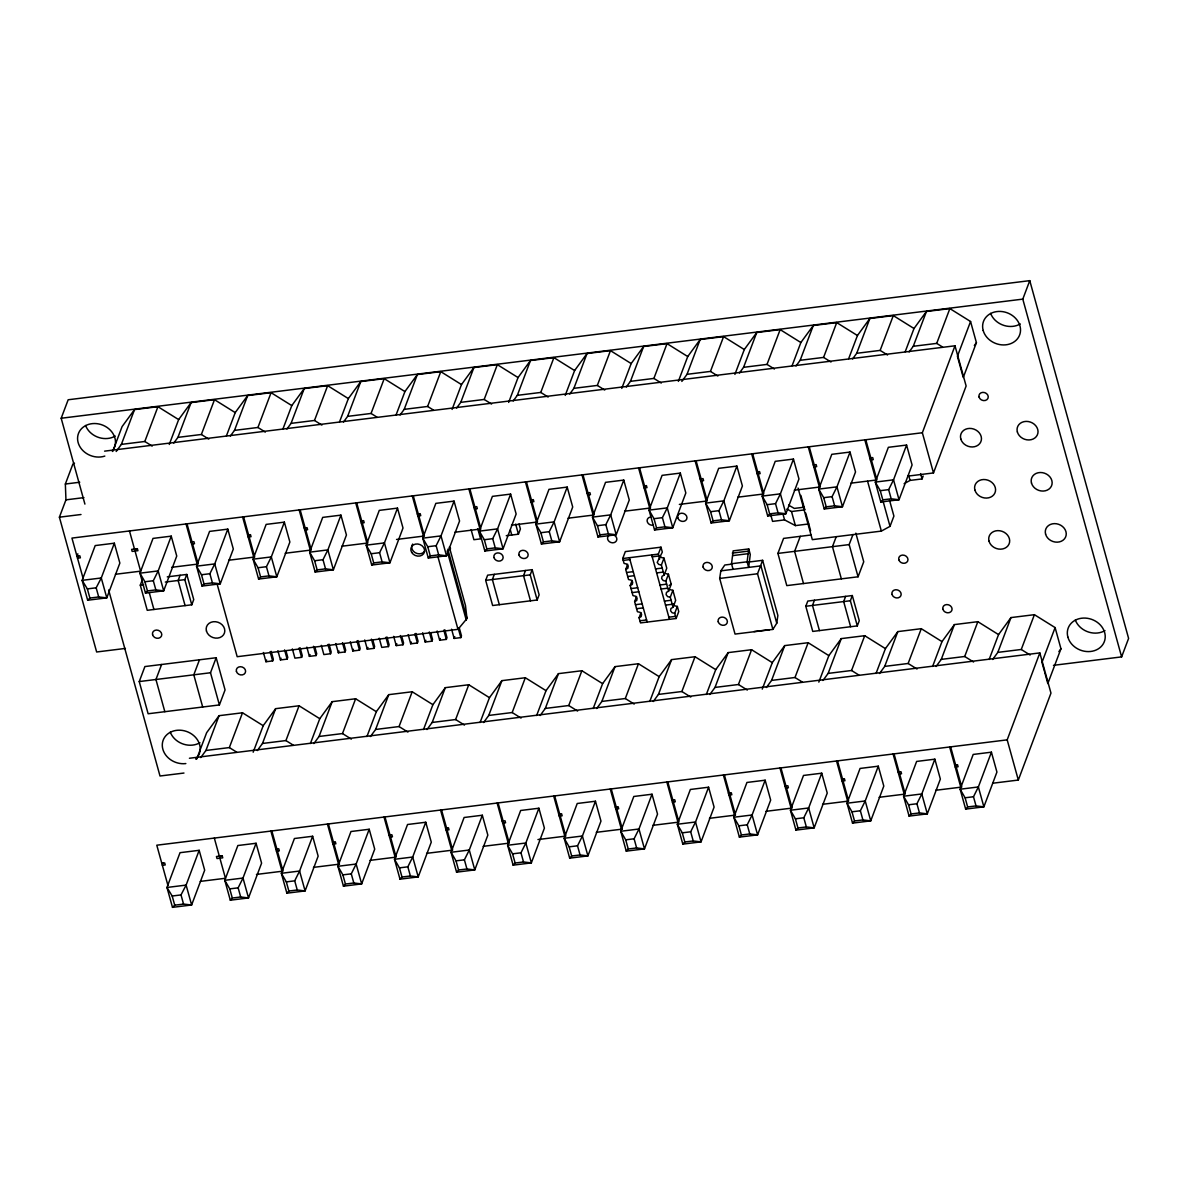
<?xml version="1.0" encoding="UTF-8"?>
<svg xmlns="http://www.w3.org/2000/svg" width="1188" height="1188" viewBox="0 0 1188 1188"><rect width="100%" height="100%" fill="white"/><g stroke="black" fill="none" stroke-linecap="round" stroke-linejoin="round"><path stroke-width="1.5" d="M731.986 564.107L724.784 565.013L720.834 570.849L719.676 578.452L735.045 634.08L772.898 629.402L776.759 623.225L777.873 615.473L762.637 560.32L748.217 562.102M733.07 569.334L731.526 563.736L733.144 550.861L748.737 548.93L750.281 554.529L748.663 567.404L747.118 561.805L748.737 548.93M762.637 560.32L757.528 573.774L772.898 629.402M77.859 553.801L76.953 556.177L79.834 555.821L80.398 557.825L77.517 558.182L78.408 555.806M114.345 543.198L101.277 577.977L96.169 587.808L98.708 596.97L106.786 597.861L119.854 563.082L114.345 543.198L95.203 545.574L82.135 580.353L87.66 600.237L106.786 597.861L101.277 577.977L82.135 580.353L87.363 588.892L89.887 598.054L87.66 600.237M135.046 551.054L135.937 548.678M171.235 536.144L158.182 570.923L153.311 580.724L155.851 589.887L163.692 590.822L176.745 556.043L171.235 536.144L153.014 538.402L139.961 573.18L145.471 593.079L163.692 590.822L158.182 570.923L139.961 573.18L144.921 581.764L147.46 590.926L145.471 593.079M227.799 529.135L214.746 563.914L209.875 573.715L212.414 582.877L220.255 583.813L233.308 549.034L227.799 529.135L209.578 531.392L196.525 566.171L202.034 586.07L220.255 583.813L214.746 563.914L196.525 566.171L201.485 574.754L204.024 583.917L202.034 586.07M284.363 522.141L271.31 556.92L266.439 566.706L268.978 575.868L276.819 576.804L289.872 542.025L284.363 522.141L266.142 524.398L253.089 559.177L258.598 579.061L276.819 576.804L271.31 556.92L253.089 559.177L258.048 567.745L260.588 576.908L258.598 579.061M163.246 862.919L162.355 865.31L165.221 864.953L164.672 862.934L161.791 863.29M305.628 527.665L304.737 530.041L307.618 529.685L307.053 527.665L304.187 528.021M199.168 850.311L186.115 885.09L181.007 894.92L183.546 904.083L191.624 904.989L204.678 870.21L199.168 850.311L180.027 852.687L166.973 887.466L172.483 907.35L191.624 904.989L186.115 885.09L166.973 887.466L172.186 896.019L174.725 905.182L172.483 907.35M340.926 515.132L327.873 549.91L323.002 559.711L325.542 568.859L333.383 569.794L346.436 535.016L340.926 515.132L322.705 517.389L309.652 552.168L315.162 572.052L333.383 569.794L327.873 549.91L309.652 552.168L314.612 560.751L317.151 569.898L315.162 572.052M219.884 858.182L220.775 855.791M256.073 843.272L243.005 878.051L238.149 887.837L240.689 896.999L248.515 897.935L261.583 863.156L256.073 843.272L237.852 845.529L224.784 880.308L230.309 900.192L248.515 897.935L243.005 878.051L224.784 880.308L229.759 888.876L232.299 898.039L230.309 900.192M397.49 508.122L384.437 542.901L379.581 552.702L382.105 561.865L389.946 562.785L402.999 528.007L397.49 508.122L379.269 510.38L366.216 545.158L371.725 565.043L389.946 562.785L384.437 542.901L366.216 545.158L371.176 553.742L373.715 562.904L371.725 565.043M277.339 848.796L276.448 851.172L279.314 850.816L278.764 848.796L275.883 849.153M418.77 513.647L417.864 516.023L420.745 515.666L420.196 513.662L417.315 514.018M312.637 836.263L299.584 871.042L294.713 880.843L297.252 889.99L305.093 890.926L318.146 856.147L312.637 836.263L294.416 838.52L281.363 873.299L286.872 893.183L305.093 890.926L299.584 871.042L281.363 873.299L286.323 881.882L288.862 891.03L286.872 893.183M454.054 501.113L441 535.892L436.144 545.693L438.669 554.855L446.51 555.776L459.563 520.997L454.054 501.113L435.833 503.37L422.779 538.149L428.289 558.033L446.51 555.776L441 535.892L422.779 538.149L427.754 546.732L430.279 555.895L428.289 558.033M475.334 506.637L474.428 509.013L477.309 508.657L476.759 506.652L473.878 507.009M369.201 829.254L356.148 864.032L351.277 873.833L353.816 882.996L361.657 883.917L374.71 849.138L369.201 829.254L350.98 831.511L337.927 866.29L343.436 886.174L361.657 883.917L356.148 864.032L337.927 866.29L342.887 874.873L345.426 884.035L343.436 886.174M510.617 494.104L497.564 528.883L492.708 538.684L495.248 547.846L503.073 548.782L516.141 514.003L510.617 494.104L492.411 496.361L479.343 531.14L484.853 551.039L503.073 548.782L497.564 528.883L479.343 531.14L484.318 539.723L486.857 548.886L484.853 551.039M390.466 834.778L389.575 837.154L392.456 836.798L391.892 834.793L389.011 835.149M425.764 822.245L412.711 857.023L407.84 866.824L410.38 875.987L418.221 876.907L431.274 842.129L425.764 822.245L407.543 824.502L394.49 859.28L400 879.165L418.221 876.907L412.711 857.023L394.49 859.28L399.45 867.864L401.99 877.026L400 879.165M567.196 487.095L554.128 521.874L549.272 531.675L551.811 540.837L559.637 541.773L572.705 506.994L567.196 487.095L548.975 489.352L535.907 524.131L541.416 544.03L559.637 541.773L554.128 521.874L535.907 524.131L540.882 532.714L543.421 541.876L541.416 544.03M447.03 827.769L446.139 830.145L449.019 829.788L448.455 827.784L445.589 828.14M588.461 492.619L587.57 494.995L590.436 494.639L589.887 492.634L587.006 492.99M482.328 815.235L469.275 850.014L464.404 859.815L466.943 868.977L474.784 869.913L487.837 835.134L482.328 815.235L464.107 817.493L451.054 852.271L456.563 872.17L474.784 869.913L469.275 850.014L451.054 852.271L456.014 860.855L458.553 870.017L456.563 872.17M623.759 480.086L610.691 514.864L605.835 524.665L608.375 533.828L616.201 534.763L629.269 499.985L623.759 480.086L605.538 482.343L592.47 517.122L597.995 537.021L616.201 534.763L610.691 514.864L592.47 517.122L597.445 525.705L599.985 534.867L597.995 537.021M538.892 808.226L525.839 843.005L520.968 852.806L523.507 861.968L531.348 862.904L544.401 828.125L538.892 808.226L520.671 810.483L507.618 845.262L513.127 865.161L531.348 862.904L525.839 843.005L507.618 845.262L512.577 853.845L515.117 863.008L513.127 865.161M680.323 473.091L667.27 507.87L662.399 517.656L664.938 526.819L672.779 527.754L685.832 492.975L680.323 473.091L662.102 475.349L649.049 510.127L654.558 530.011L672.779 527.754L667.27 507.87L649.049 510.127L654.009 518.696L656.548 527.858L654.558 530.011M560.157 813.75L559.266 816.141L562.147 815.785L561.582 813.765L558.716 814.122M701.588 478.616L700.697 480.991L703.578 480.635L703.014 478.616L700.133 478.972M595.455 801.232L582.402 836.01L577.531 845.797L580.071 854.959L587.912 855.895L600.965 821.116L595.455 801.232L577.234 803.489L564.181 838.268L569.691 858.152L587.912 855.895L582.402 836.01L564.181 838.268L569.141 846.836L571.68 855.999L569.691 858.152M736.887 466.082L723.834 500.861L718.963 510.662L721.502 519.809L729.343 520.745L742.396 485.966L736.887 466.082L718.666 468.339L705.613 503.118L711.122 523.002L729.343 520.745L723.834 500.861L705.613 503.118L710.572 511.701L713.112 520.849L711.122 523.002M616.735 806.741L615.83 809.132L618.71 808.776L618.161 806.756L615.28 807.112M758.152 471.606L757.261 473.982L760.142 473.626L759.578 471.621L756.697 471.978M652.019 794.223L638.966 829.001L634.11 838.787L636.634 847.95L644.475 848.885L657.528 814.107L652.019 794.223L633.798 796.48L620.745 831.258L626.254 851.143L644.475 848.885L638.966 829.001L620.745 831.258L625.705 839.827L628.244 848.989L626.254 851.143M793.45 459.073L780.397 493.852L775.526 503.653L778.066 512.815L785.907 513.736L798.96 478.957L793.45 459.073L775.229 461.33L762.176 496.109L767.686 515.993L785.907 513.736L780.397 493.852L762.176 496.109L767.136 504.692L769.675 513.855L767.686 515.993M708.583 787.213L695.529 821.992L690.674 831.793L693.213 840.941L701.039 841.876L714.092 807.098L708.583 787.213L690.362 789.471L677.309 824.249L682.818 844.133L701.039 841.876L695.529 821.992L677.309 824.249L682.283 832.833L684.808 841.98L682.818 844.133M850.014 452.064L836.961 486.842L832.09 496.643L834.629 505.806L842.47 506.727L855.523 471.948L850.014 452.064L831.793 454.321L818.74 489.1L824.249 508.984L842.47 506.727L836.961 486.842L818.74 489.1L823.7 497.683L826.239 506.845L824.249 508.984M729.863 792.738L728.972 795.114L731.838 794.757L731.288 792.752L728.407 793.109M871.279 457.588L870.388 459.964L873.269 459.608L872.705 457.603L869.839 457.959M765.146 780.204L752.093 814.983L747.237 824.784L749.777 833.946L757.602 834.867L770.67 800.088L765.146 780.204L746.94 782.461L733.872 817.24L739.381 837.124L757.602 834.867L752.093 814.983L733.872 817.24L738.847 825.823L741.386 834.986L739.381 837.124M906.578 445.055L893.525 479.833L888.654 489.634L891.193 498.797L899.034 499.732L912.087 464.954L906.578 445.055L888.357 447.312L875.304 482.09L880.813 501.989L899.034 499.732L893.525 479.833L875.304 482.09L880.263 490.674L882.803 499.836L880.813 501.989M907.944 476.106L933.486 472.943L922.348 432.744L954.989 345.797L104.589 451.143M933.486 472.943L966.126 385.996L954.989 345.797M821.725 773.195L808.657 807.974L803.801 817.775L806.34 826.937L814.166 827.858L827.234 793.079L821.725 773.195L803.504 775.452L790.436 810.231L795.945 830.115L814.166 827.858L808.657 807.974L790.436 810.231L795.411 818.814L797.95 827.977L795.945 830.115M842.99 778.719L842.099 781.095L844.965 780.739L844.416 778.734L841.535 779.09M878.288 766.186L865.22 800.964L860.364 810.765L862.904 819.928L870.745 820.863L883.798 786.085L878.288 766.186L860.067 768.443L847.014 803.222L852.524 823.121L870.745 820.863L865.22 800.964L847.014 803.222L851.974 811.805L854.514 820.967L852.524 823.121M899.554 771.71L898.663 774.086L901.544 773.73L900.979 771.725L898.098 772.081M934.852 759.177L921.799 793.955L916.928 803.756L919.467 812.919L927.308 813.854L940.361 779.076L934.852 759.177L916.631 761.434L903.578 796.212L909.087 816.111L927.308 813.854L921.799 793.955L903.578 796.212L908.538 804.796L911.077 813.958L909.087 816.111M991.416 752.182L978.363 786.961L973.492 796.747L976.031 805.91L983.872 806.845L996.925 772.066L991.416 752.182L973.195 754.439L960.142 789.218L965.651 809.102L983.872 806.845L978.363 786.961L960.142 789.218L965.101 797.787L967.641 806.949L965.651 809.102M992.782 783.219L1018.324 780.056L1007.186 739.857L1039.827 652.91L189.427 758.256M1018.324 780.056L1050.964 693.109L1039.827 652.91M84.912 504.113L61.182 418.25L68.176 399.762L1029.773 280.65L1128.6 638.402L1121.62 656.89L1053.459 665.325M125.423 648.425L96.644 651.989L59.4 517.181L65.949 499.851L65.355 484.021L72.854 464.152L74.517 463.186M112.697 451.47L122.082 426.611L134.526 409.593L157.945 406.697L178.645 419.602L169.26 444.461M116.186 451.485L121.369 444.386L134.526 409.593M121.369 444.386L144.802 441.491L157.945 406.697M173.79 443.065L177.933 437.377L191.09 402.584L214.508 399.688L235.224 412.607L226.448 435.803M167.27 576.863L186.783 574.443L193.733 599.598L191.773 604.796L147.238 610.305L140.288 585.164L142.248 579.967M177.933 437.377L201.366 434.481L214.508 399.688M139.234 681.57L144.906 666.557L216.171 657.736L225.067 689.931L219.394 704.944L148.129 713.765L139.234 681.57L210.499 672.75L216.171 657.736M230.353 436.055L234.496 430.383L247.653 395.574L271.072 392.679L291.788 405.598L283.011 428.794M180.101 575.274L178.141 580.472L185.09 605.613M191.773 604.796L184.823 579.64L186.783 574.443M161.613 664.493L155.94 679.506L164.835 711.701M234.496 430.383L257.93 427.472L271.072 392.679M199.465 659.8L193.793 674.814L202.688 707.009M286.917 429.046L291.06 423.374L304.217 388.565L327.65 385.669L348.351 398.589L339.575 421.785M291.06 423.374L314.493 420.463L327.65 385.669M196.614 759.221L206.638 732.699L219.067 715.681L242.501 712.785L263.201 725.69L253.178 752.212M200.742 757.573L205.925 750.474L219.067 715.681M343.481 422.037L347.624 416.364L360.781 381.571L384.214 378.66L404.915 391.58L396.139 414.775M205.925 750.474L229.343 747.579L242.501 712.785M271.131 651.321L273.299 659.177L272.646 660.914L265.964 661.746L266.617 660.008M347.624 416.364L371.057 413.454L384.214 378.66M286.041 651.098L287.778 657.395L287.125 659.117L280.442 659.949L281.096 658.211M257.306 750.564L262.489 743.465L275.631 708.672L299.064 705.776L319.765 718.695L310.38 743.539M292.367 648.93L294.921 658.152L301.603 657.335L302.257 655.598L300.089 647.742M314.998 647.519L316.721 653.801L316.067 655.538L309.385 656.37L310.053 654.633M400.044 415.028L404.202 409.355L417.344 374.562L440.778 371.651L461.479 384.57L452.079 409.429M262.489 743.465L285.922 740.57L299.064 705.776M321.324 645.336L323.864 654.573L330.546 653.742L331.2 652.004L329.031 644.148M404.202 409.355L427.621 406.459L440.778 371.651M343.941 643.926L345.678 650.222L345.025 651.945L338.342 652.776L338.996 651.039M313.87 743.554L319.052 736.471L332.195 701.663L355.628 698.767L376.329 711.686L366.944 736.53M357.989 640.57L360.157 648.425L359.504 650.163L352.821 650.979L353.475 649.257M372.898 640.347L374.636 646.628L373.968 648.366L367.3 649.197L367.953 647.46M456.623 408.019L460.766 402.346L473.908 367.552L497.341 364.642L518.042 377.561L508.657 402.42M319.052 736.471L342.486 733.56L355.628 698.767M379.224 638.164L381.764 647.401L388.446 646.569L389.1 644.832L386.932 636.976M460.766 402.346L484.184 399.45L497.341 364.642M401.841 636.753L403.578 643.05L402.925 644.772L396.243 645.604L396.896 643.866M370.433 736.545L375.616 729.462L388.758 694.653L412.191 691.758L432.892 704.677L423.507 729.536M415.889 633.397L418.057 641.253L417.404 642.99L410.721 643.807L411.375 642.084M513.186 401.009L517.329 395.337L530.472 360.543L553.905 357.647L574.606 370.552L565.221 395.411M430.799 633.174L432.536 639.456L431.883 641.193L425.2 642.025L425.853 640.287M375.616 729.462L399.049 726.551L412.191 691.758M444.832 629.803L447 637.659L446.346 639.396L439.664 640.228L440.317 638.491M517.329 395.337L540.763 392.441L553.905 357.647M459.311 628.006L461.479 635.877L460.825 637.6L454.143 638.431L454.796 636.694M217.137 584.11L237.184 656.697L457.989 629.343L466.973 618.532L465.473 605.479L449.346 547.059M485.684 580.368L487.644 575.17L532.179 569.661L539.129 594.802L537.169 599.999L492.634 605.524L485.684 580.368L530.219 574.858L532.179 569.661M426.997 729.536L432.18 722.453L445.322 687.659L468.755 684.748L489.456 697.668L480.071 722.527M494.327 574.339L492.367 579.536L499.316 604.692M506.251 535.699L518.443 534.199L520.403 529.002L519.008 523.967M569.75 394.015L573.893 388.328L587.035 353.534L610.469 350.638L631.17 363.558L621.784 388.402M432.18 722.453L455.613 719.542L468.755 684.748M525.497 570.478L523.537 575.675L530.487 600.831M573.893 388.328L597.326 385.432L610.469 350.638M483.561 722.542L488.743 715.443L501.9 680.65L525.319 677.739L546.02 690.659L536.634 715.518M626.314 387.006L630.457 381.333L643.599 346.525L667.032 343.629L687.733 356.548L678.348 381.393M488.743 715.443L512.177 712.533L525.319 677.739M630.457 381.333L653.89 378.423L667.032 343.629M540.124 715.532L545.307 708.434L558.464 673.641L581.882 670.73L602.598 683.649L593.198 708.508M681.838 381.407L687.02 374.324L700.163 339.516L723.596 336.62L744.297 349.539L734.912 374.398M639.085 617.76L641.193 616.572L641.594 614.315L640.02 612.31L637.407 611.716L634.63 601.663L636.753 600.475L637.139 598.217L635.58 596.213L632.966 595.619L630.189 585.565L632.313 584.377L632.699 582.12L631.125 580.115L628.526 579.521L625.734 569.468L627.858 568.28L628.244 566.023L626.685 564.018L624.071 563.424L622.72 558.523L625.334 551.588L660.974 547.178L662.325 552.078L657.202 562.444L658.761 564.449L661.374 565.043L664.151 575.111L662.028 576.284L661.642 578.541L663.216 580.546L665.815 581.14L668.592 591.208L666.483 592.381L666.097 594.639L667.656 596.643L670.27 597.237L673.047 607.306L670.923 608.479L670.537 610.736L672.111 612.741L674.71 613.335L676.135 618.503L640.51 622.913L639.085 617.76L641.045 612.562M545.307 708.434L568.74 705.538L581.882 670.73M625.734 569.468L627.71 564.27M687.02 374.324L710.454 371.413L723.596 336.62M630.189 585.565L632.15 580.368M634.63 601.663L636.605 596.465M596.688 708.523L601.871 701.425L615.028 666.631L638.461 663.736L659.162 676.64L649.762 701.499M659.711 559.013L658.345 554.113L660.974 547.178M661.374 565.043L663.988 558.122L661.389 557.528L659.815 555.509M664.151 575.111L666.765 568.176L663.988 558.122M739.441 372.987L743.584 367.315L756.741 332.521L780.16 329.611L800.861 342.53L792.099 365.726M665.815 581.14L668.443 574.22L665.829 573.626M601.871 701.425L625.304 698.529L638.461 663.736M668.592 591.208L671.22 584.273L668.443 574.22M670.27 597.237L672.883 590.317L670.284 589.723M673.047 607.306L675.66 600.371L672.883 590.317M743.584 367.315L767.017 364.404L780.16 329.611M674.71 613.335L677.338 606.415L674.725 605.821L673.151 603.801M676.135 618.503L678.749 611.568L677.338 606.415M653.266 701.514L658.434 694.416L671.591 659.622L695.025 656.726L715.725 669.646L706.325 694.49M796.005 365.978L800.148 360.306L813.305 325.512L836.723 322.601L857.439 335.521L848.663 358.717M658.434 694.416L681.867 691.52L695.025 656.726M800.148 360.306L823.581 357.41L836.723 322.601M709.83 694.505L715.013 687.421L728.155 652.613L751.588 649.717L772.289 662.637L762.265 689.144M855.835 533.145L863.735 561.776L858.063 576.789L786.798 585.61L777.902 553.415L783.575 538.402L811.092 534.986M852.568 358.969L856.711 353.296L869.868 318.503L893.302 315.592L914.003 328.512L905.226 351.707M715.013 687.421L738.431 684.511L751.588 649.717M800.281 536.337L794.609 551.351L803.504 583.546M856.711 353.296L880.145 350.401L893.302 315.592M766.394 687.496L771.576 680.412L784.719 645.604L808.152 642.708L828.853 655.628L818.829 682.135M805.806 606.266L807.781 601.069L852.316 595.544L859.266 620.7L857.305 625.898L812.755 631.422L805.806 606.266L850.356 600.742L852.316 595.544M836.248 536.649L832.461 546.658L841.356 578.853M814.463 600.237L812.488 605.435L819.438 630.59M909.132 351.96L913.275 346.287L926.432 311.494L949.865 308.598L970.566 321.502L976.417 342.679L963.26 377.472L957.409 356.311L970.566 321.502M771.576 680.412L794.995 677.502L808.152 642.708M858.063 576.789L849.168 544.594L852.954 534.585M913.275 346.287L936.708 343.391L949.865 308.598M845.633 596.376L843.673 601.574L850.623 626.729M822.957 680.486L828.14 673.403L841.282 638.609L864.716 635.699L885.416 648.618L876.031 673.477M798.069 488.06L812.325 539.649L881.362 531.095L890.02 526.358L893.911 516.082L889.515 500.178M904.098 483.724L910.067 480.412L922.066 478.927L923.15 476.046M828.14 673.403L851.558 670.492L864.716 635.699M1121.62 656.89L1022.794 299.124L1029.773 280.65M879.521 673.492L884.704 666.394L897.846 631.6L921.279 628.69L941.98 641.609L932.595 666.468M884.704 666.394L908.137 663.483L921.279 628.69M936.085 666.483L941.267 659.385L954.41 624.591L977.843 621.68L998.544 634.6L989.159 659.459M941.267 659.385L964.701 656.489L977.843 621.68M992.648 659.474L997.831 652.375L1010.973 617.582L1034.406 614.686L1055.107 627.591L1060.958 648.767L1047.816 683.56L1044.891 672.972M997.831 652.375L1021.264 649.48L1034.406 614.686M1055.107 627.591L1041.965 662.399L1044.4 671.22M178.645 419.602L191.09 402.584M235.224 412.607L247.653 395.574M291.788 405.598L304.217 388.565M348.351 398.589L360.781 381.571M404.915 391.58L417.344 374.562M461.479 384.57L473.908 367.552M263.201 725.69L275.631 708.672M518.042 377.561L530.472 360.543M319.765 718.695L332.195 701.663M574.606 370.552L587.035 353.534M376.329 711.686L388.758 694.653M631.17 363.558L643.599 346.525M432.892 704.677L445.322 687.659M687.733 356.548L700.163 339.516M489.456 697.668L501.9 680.65M744.297 349.539L756.741 332.521M546.02 690.659L558.464 673.641M800.861 342.53L813.305 325.512M602.598 683.649L615.028 666.631M857.439 335.521L869.868 318.503M659.162 676.64L671.591 659.622M914.003 328.512L926.432 311.494M715.725 669.646L728.155 652.613M974.338 345.515L976.417 342.679M772.289 662.637L784.719 645.604M828.853 655.628L841.282 638.609M885.416 648.618L897.846 631.6M941.98 641.609L954.41 624.591M998.544 634.6L1010.973 617.582M1058.894 651.603L1060.958 648.767M669.096 585.446L671.22 584.273M61.182 418.25L1022.794 299.124M65.355 484.021L79.745 482.239M65.949 499.851L83.932 497.624M59.4 517.181L80.992 514.508M922.348 432.744L71.948 538.09L83.086 578.289M191.06 542.04L193.926 541.683L194.49 543.688L191.61 544.045M247.624 535.031L250.49 534.674L251.054 536.694L248.173 537.05M360.751 521.027L363.632 520.671L364.181 522.675L361.301 523.032M530.442 500L533.323 499.643L533.872 501.648L531.006 502.004M643.569 485.981L646.45 485.625L647 487.644L644.134 488.001M813.275 464.968L816.141 464.612L816.705 466.617L813.825 466.973M115.444 574.279L140.615 571.161L129.477 530.962M171.636 567.315L198.144 564.033L187.006 523.834M228.631 560.246L254.707 557.024L243.57 516.825M285.194 553.252L311.271 550.014L300.133 509.815M341.758 546.242L367.834 543.005L356.697 502.821M396.54 539.456L424.398 535.996L413.261 495.812M454.9 532.224L480.962 528.987M511.464 525.215L537.525 521.992L526.403 481.793M568.027 518.206L593.139 515.102L582.001 474.903M624.591 511.196L650.668 507.974M679.358 504.41L707.231 500.965L696.094 460.766M737.718 497.193L762.83 494.074L751.692 453.89M794.282 490.184L820.359 486.946L809.221 446.762M850.846 483.174L876.922 479.937L865.785 439.753M87.363 588.892L96.169 587.808M144.921 581.764L153.311 580.724M201.485 574.754L209.875 573.715M258.048 567.745L266.439 566.706M314.612 560.751L323.002 559.711M371.176 553.742L379.581 552.702M427.754 546.732L436.144 545.693M484.318 539.723L492.708 538.684M540.882 532.714L549.272 531.675M597.445 525.705L605.835 524.665M654.009 518.696L662.399 517.656M710.572 511.701L718.963 510.662M767.136 504.692L775.526 503.653M823.7 497.683L832.09 496.643M880.263 490.674L888.654 489.634M140.288 585.164L143.629 584.748M165.31 582.061L184.823 579.64M804.291 507.187L794.312 508.419L788.565 505.108M89.887 598.054L98.708 596.97M147.46 590.926L155.851 589.887M204.024 583.917L212.414 582.877M260.588 576.908L268.978 575.868M317.151 569.898L325.542 568.859M373.715 562.904L382.105 561.865M430.279 555.895L438.669 554.855M486.857 548.886L495.248 547.846M543.421 541.876L551.811 540.837M599.985 534.867L608.375 533.828M656.548 527.858L664.938 526.819M713.112 520.849L721.502 519.809M769.675 513.855L778.066 512.815M826.239 506.845L834.629 505.806M882.803 499.836L891.193 498.797M786.857 509.073L791.49 511.523L804.855 509.86M808.746 523.953L795.381 525.601L784.57 519.899L772.571 521.384L770.626 514.345M622.72 558.523L658.345 554.113M623.24 560.409L629.922 559.578M652.197 556.816L658.865 555.999M732.298 553.118L747.876 551.187M732.966 555.568L748.559 553.638M777.902 553.415L849.168 544.594M626.581 572.482L633.263 571.651M655.524 568.889L662.206 568.072M627.68 576.507L634.362 575.675M656.637 572.913L663.32 572.096M731.526 563.736L747.118 561.805M720.834 570.849L760.914 565.874L776.759 623.225M631.021 588.58L637.704 587.748M659.979 584.986L666.646 584.169M719.676 578.452L757.528 573.774M632.135 592.604L638.817 591.773M661.077 589.01L667.76 588.194M635.461 604.677L642.144 603.846M664.419 601.083L671.101 600.267M636.575 608.702L643.257 607.87M665.532 605.108L672.215 604.291M639.916 620.775L646.599 619.943M668.859 617.181L675.541 616.364M753.964 631.585L769.557 629.655M183.962 773.046L160.009 776.002L108.628 589.976M1007.186 739.857L156.786 845.203L167.924 885.402M332.447 842.158L335.328 841.802L335.892 843.807L333.011 844.163M502.153 821.131L505.019 820.774L505.583 822.779L502.702 823.135M671.844 800.103L674.725 799.747L675.274 801.766L672.393 802.123M784.971 786.1L787.852 785.743L788.401 787.748L785.535 788.104M954.662 765.072L957.543 764.716L958.107 766.735L955.226 767.092M200.282 881.392L225.453 878.274L214.315 838.075M256.459 874.427L282.982 871.146L271.844 830.947M313.469 867.374L339.545 864.136M370.032 860.364L396.109 857.127L384.971 816.943M426.596 853.355L451.707 850.252L440.57 810.053M483.16 846.346L509.236 843.124L498.099 802.925M537.941 839.56L565.8 836.114L554.662 795.915M596.287 832.328L622.364 829.105L611.226 788.906M652.851 825.333L678.927 822.096L667.79 781.897M709.429 818.324L735.491 815.087L724.368 774.903M765.993 811.315L792.069 808.078L780.932 767.894M822.556 804.306L848.633 801.068L837.495 760.884M879.12 797.297L905.197 794.074L894.059 753.875M935.684 790.287L961.76 787.065L950.623 746.866M172.186 896.019L181.007 894.92M229.759 888.876L238.149 887.837M286.323 881.882L294.713 880.843M342.887 874.873L351.277 873.833M399.45 867.864L407.84 866.824M456.014 860.855L464.404 859.815M512.577 853.845L520.968 852.806M569.141 846.836L577.531 845.797M625.705 839.827L634.11 838.787M682.283 832.833L690.674 831.793M738.847 825.823L747.237 824.784M795.411 818.814L803.801 817.775M851.974 811.805L860.364 810.765M908.538 804.796L916.928 803.756M965.101 797.787L973.492 796.747M174.725 905.182L183.546 904.083M232.299 898.039L240.689 896.999M288.862 891.03L297.252 889.99M345.426 884.035L353.816 882.996M401.99 877.026L410.38 875.987M458.553 870.017L466.943 868.977M515.117 863.008L523.507 861.968M571.68 855.999L580.071 854.959M628.244 848.989L636.634 847.95M684.808 841.98L693.213 840.941M741.386 834.986L749.777 833.946M797.95 827.977L806.34 826.937M854.514 820.967L862.904 819.928M911.077 813.958L919.467 812.919M967.641 806.949L976.031 805.91M936.708 343.391L942.619 347.074M880.145 350.401L887.54 355.004M823.581 357.41L830.976 362.013M767.017 364.404L774.413 369.023M710.454 371.413L717.849 376.032M653.89 378.423L661.285 383.041M1021.264 649.48L1030.13 655.019M597.326 385.432L604.722 390.05M964.701 656.489L973.566 662.013M540.763 392.441L548.143 397.044M908.137 663.483L917.002 669.022M484.184 399.45L491.58 404.054M851.558 670.492L858.954 675.111M427.621 406.459L433.546 410.142M794.995 677.502L802.39 682.12M371.057 413.454L376.982 417.151M738.431 684.511L747.311 690.05M314.493 420.463L321.889 425.081M681.867 691.52L690.748 697.059M257.93 427.472L265.325 432.09M625.304 698.529L634.184 704.068M201.366 434.481L208.761 439.1M568.74 705.538L577.606 711.063M144.802 441.491L152.198 446.094M512.177 712.533L521.042 718.072M455.613 719.542L464.478 725.081M399.049 726.551L407.915 732.09M342.486 733.56L351.351 739.099M285.922 740.57L293.302 745.188M229.343 747.579L236.739 752.182M864.819 439.872L875.957 480.056M949.658 746.985L960.795 787.184M808.256 446.881L819.393 487.065M893.094 753.994L904.231 794.193M752.657 453.771L763.795 493.956M836.53 761.003L847.668 801.202M695.129 460.885L706.266 501.084M779.967 768.012L791.104 808.196M639.53 467.775L650.192 506.296M638.565 467.894L649.702 508.093M723.403 775.022L734.526 815.206M582.966 474.784L594.104 514.983M666.839 782.016L677.962 822.215M525.438 481.912L536.575 522.111M610.261 789.025L621.398 829.224M469.839 488.803L480.501 527.324M468.874 488.921L479.997 529.106M553.697 796.034L564.835 836.233M412.295 495.931L423.433 536.115M497.133 803.043L508.271 843.242M441.535 809.934L452.673 850.118M355.732 502.94L366.869 543.124M299.168 509.934L310.306 550.133M384.006 817.062L395.144 857.246M328.408 823.952L339.085 862.458M242.604 516.943L253.742 557.142M327.442 824.071L338.58 864.255M186.041 523.953L197.178 564.152M270.879 831.065L282.016 871.264M920.596 473.611L922.066 478.927M908.597 475.096L910.067 480.412M883.189 501.618L890.02 526.358M867.596 481.289L881.362 531.095M850.356 600.742L857.305 625.898M800.846 495.366L804.766 509.504M805.731 513.038L810.617 530.724M791.49 511.523L795.381 525.601M783.115 514.612L784.57 519.899M651.677 554.93L669.453 619.319M629.402 557.692L647.193 622.081M530.219 574.858L537.169 599.999M515.651 524.131L518.443 534.199M510.365 529.996L511.761 535.016M477.799 528.823L480.576 538.877L473.893 539.708L471.116 529.655M447.817 549.212L466.973 618.532M447.163 550.95L466.32 620.27M458.271 628.378L460.825 637.6M437.926 556.756L457.989 629.343M451.589 629.195L454.143 638.431M443.807 630.16L446.346 639.396M437.125 630.991L439.664 640.228M429.328 631.957L431.883 641.193M422.646 632.788L425.2 642.025M414.85 633.753L417.404 642.99M408.167 634.585L410.721 643.807M400.371 635.55L402.925 644.772M393.688 636.367L396.243 645.604M385.907 637.332L388.446 646.569M371.428 639.129L373.968 648.366M364.746 639.961L367.3 649.197M356.949 640.926L359.504 650.163M350.267 641.758L352.821 650.979M342.471 642.723L345.025 651.945M335.788 643.54L338.342 652.776M327.992 644.505L330.546 653.742M313.528 646.302L316.067 655.538M306.846 647.133L309.385 656.37M299.049 648.099L301.603 657.335M284.571 649.895L287.125 659.117M277.888 650.712L280.442 659.949M270.092 651.677L272.646 660.914M263.409 652.509L265.964 661.746M210.499 672.75L219.394 704.944M149.287 592.708L153.92 609.489M424.487 551.425A7.009 5.955 20.7 0 1 415.043 552.598A7.009 5.955 20.7 0 1 412.681 544.059M199.926 742.708A19.305 16.38 20.7 0 1 170.285 732.15M185.833 763.572A19.305 16.38 20.7 0 1 162.325 743.97A19.305 16.38 20.7 0 1 188.357 732.179A19.305 16.38 20.7 0 1 195.738 759.087M613.468 534.882A4.737 4.024 20.7 0 1 616.379 540.896A4.737 4.024 20.7 0 1 609.459 541.743A4.737 4.024 20.7 0 1 608.954 535.432M104.826 456.088A19.305 16.38 20.7 0 1 77.665 440.213A19.305 16.38 20.7 0 1 101.129 424.561A19.305 16.38 20.7 0 1 112.236 451.143M1104.974 630.59A19.305 16.38 20.7 0 1 1075.318 620.032M115.221 436.055A19.305 16.38 20.7 0 1 85.581 425.497M1020.269 323.938A19.305 16.38 20.7 0 1 990.614 313.38M450.267 547.638A4.737 4.024 20.7 0 1 450.222 549.762M652.91 525.185A4.737 4.024 20.7 0 1 647.252 521.651A4.737 4.024 20.7 0 1 650.653 517.018M137.363 548.693L131.616 549.405L132.165 551.41L137.927 550.697L137.363 548.693M222.201 855.805L216.439 856.518L217.003 858.538L222.75 857.825L222.201 855.805M411.687 552.42A7.009 5.955 20.7 0 0 423.611 553.742A7.009 5.955 20.7 0 0 417.834 544A7.009 5.955 20.7 0 0 411.687 552.42M236.412 671.398A4.737 4.024 20.7 0 0 244.179 674.101A4.737 4.024 20.7 0 0 242.218 667.017A4.737 4.024 20.7 0 0 236.412 671.398M677.813 517.879A4.737 4.024 20.7 0 0 685.565 520.567A4.737 4.024 20.7 0 0 683.62 513.498A4.737 4.024 20.7 0 0 677.813 517.879M892.01 594.416A4.737 4.024 20.7 0 0 899.762 597.104A4.737 4.024 20.7 0 0 897.816 590.035A4.737 4.024 20.7 0 0 892.01 594.416M518.993 554.989A4.737 4.024 20.7 0 0 526.744 557.677A4.737 4.024 20.7 0 0 524.799 550.608A4.737 4.024 20.7 0 0 518.993 554.989M898.811 559.756A4.737 4.024 20.7 0 0 906.563 562.444A4.737 4.024 20.7 0 0 904.617 555.375A4.737 4.024 20.7 0 0 898.811 559.756M1017.359 431.942A10.677 9.059 20.7 0 0 1034.822 438.016A10.677 9.059 20.7 0 0 1030.427 422.082A10.677 9.059 20.7 0 0 1017.359 431.942M960.795 438.951A10.677 9.059 20.7 0 0 978.259 445.025A10.677 9.059 20.7 0 0 973.863 429.091A10.677 9.059 20.7 0 0 960.795 438.951M1031.481 483.056A10.677 9.059 20.7 0 0 1048.945 489.129A10.677 9.059 20.7 0 0 1044.534 473.195A10.677 9.059 20.7 0 0 1031.481 483.056M1045.589 534.154A10.677 9.059 20.7 0 0 1063.052 540.228A10.677 9.059 20.7 0 0 1058.657 524.309A10.677 9.059 20.7 0 0 1045.589 534.154M989.025 541.164A10.677 9.059 20.7 0 0 1006.488 547.237A10.677 9.059 20.7 0 0 1002.093 531.318A10.677 9.059 20.7 0 0 989.025 541.164M974.903 490.065A10.677 9.059 20.7 0 0 992.381 496.124A10.677 9.059 20.7 0 0 987.971 480.204A10.677 9.059 20.7 0 0 974.903 490.065M979.061 397.044A4.737 4.024 20.7 0 0 986.827 399.747A4.737 4.024 20.7 0 0 984.867 392.664A4.737 4.024 20.7 0 0 979.061 397.044M983.174 330.457A19.305 16.38 20.7 0 0 1014.745 341.431A19.305 16.38 20.7 0 0 1006.785 312.652A19.305 16.38 20.7 0 0 983.174 330.457M152.584 634.734A4.737 4.024 20.7 0 0 160.35 637.436A4.737 4.024 20.7 0 0 158.39 630.353A4.737 4.024 20.7 0 0 152.584 634.734M206.445 631.036A9.489 8.049 20.7 0 0 221.963 636.426A9.489 8.049 20.7 0 0 218.057 622.274A9.489 8.049 20.7 0 0 206.445 631.036M1067.878 637.11A19.305 16.38 20.7 0 0 1099.449 648.084A19.305 16.38 20.7 0 0 1091.505 619.304A19.305 16.38 20.7 0 0 1067.878 637.11M493.97 557.558A4.737 4.024 20.7 0 0 501.737 560.261A4.737 4.024 20.7 0 0 499.777 553.192A4.737 4.024 20.7 0 0 493.97 557.558M942.901 609.251A4.737 4.024 20.7 0 0 950.667 611.939A4.737 4.024 20.7 0 0 948.707 604.87A4.737 4.024 20.7 0 0 942.901 609.251M703.103 567.077A4.737 4.024 20.7 0 0 710.87 569.78A4.737 4.024 20.7 0 0 708.909 562.696A4.737 4.024 20.7 0 0 703.103 567.077M718.205 621.769A4.737 4.024 20.7 0 0 725.972 624.457A4.737 4.024 20.7 0 0 724.012 617.389A4.737 4.024 20.7 0 0 718.205 621.769"/></g></svg>
